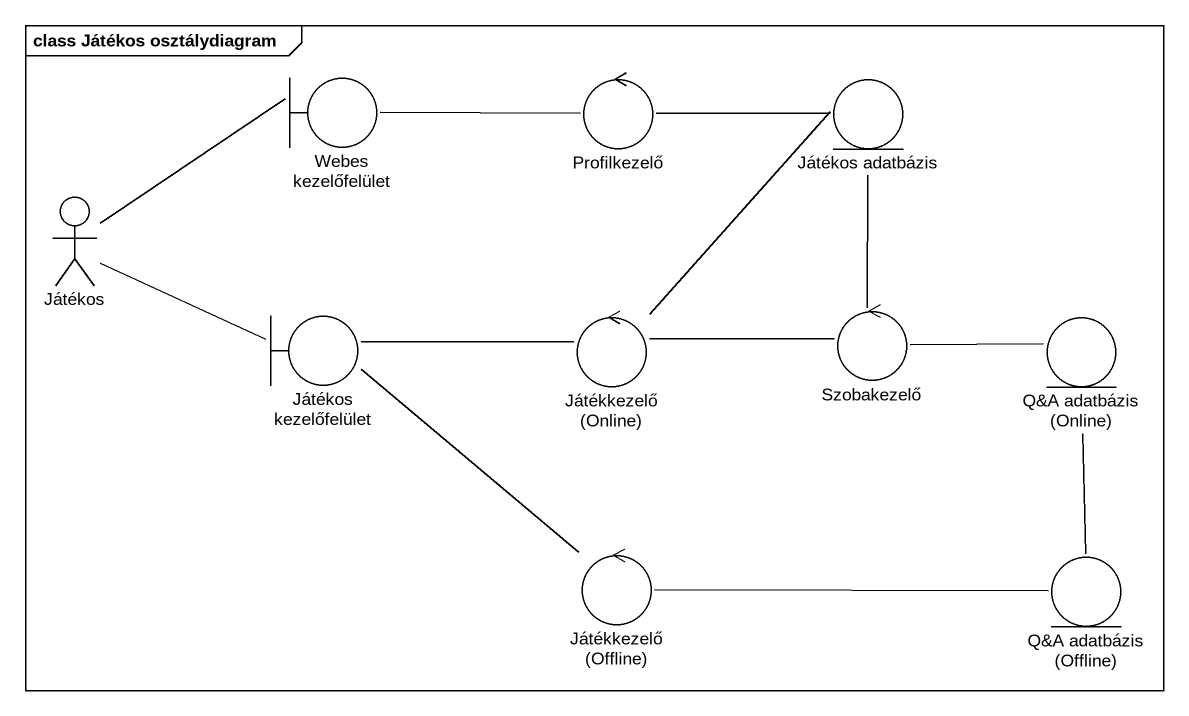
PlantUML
@startuml
mainframe class Játékos osztálydiagram
boundary "Webes kezelőfelület" as Webes_kezelőfelület
control Profilkezelő
entity "Játékos adatbázis" as Játékos_adatbázis
actor Játékos
boundary "Játékos kezelőfelület" as Játékos_kezelőfelület
control "Játékkezelő (Online)" as Játékkezelő_Online
control Szobakezelő
entity "Q&A adatbázis (Online)" as Q_A_adatbázis_Online
control "Játékkezelő (Offline)" as Játékkezelő_Offline
entity "Q&A adatbázis (Offline)" as Q_A_adatbázis_Offline
Webes_kezelőfelület -right- Profilkezelő
Profilkezelő -right- Játékos_adatbázis
Játékos -right- Webes_kezelőfelület
Játékos -right- Játékos_kezelőfelület
Játékos_kezelőfelület -right- Játékkezelő_Online
Játékos_kezelőfelület -- Játékkezelő_Offline
Játékkezelő_Online -up- Játékos_adatbázis
Játékkezelő_Online -right- Szobakezelő
Szobakezelő -up- Játékos_adatbázis
Szobakezelő -right- Q_A_adatbázis_Online
Q_A_adatbázis_Online -- Q_A_adatbázis_Offline
Játékkezelő_Offline -right- Q_A_adatbázis_Offline
@enduml
